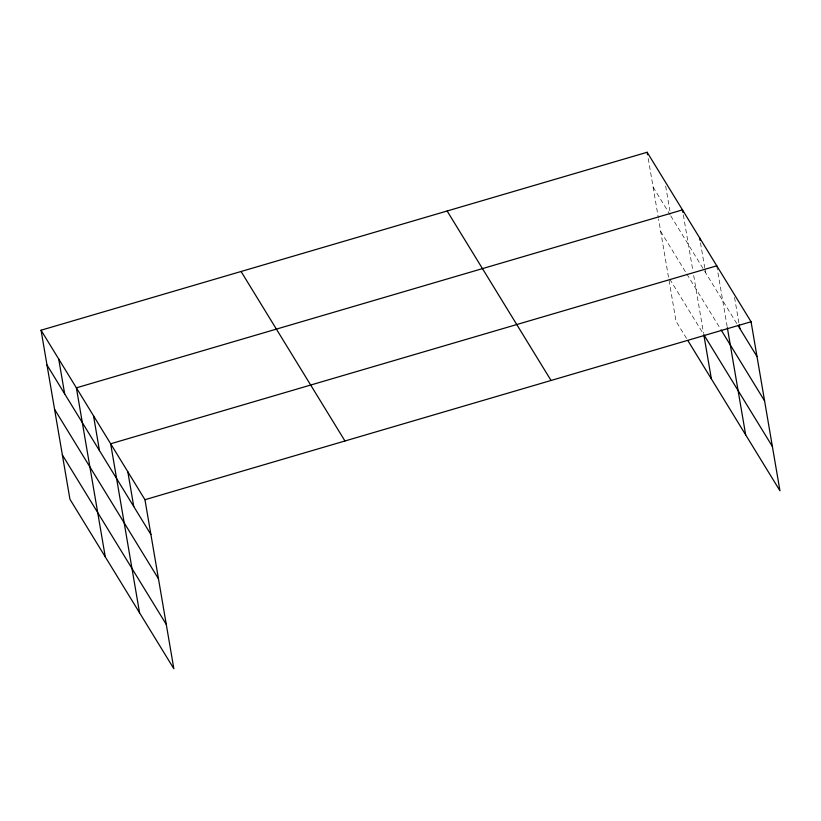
<?xml version="1.0" encoding="UTF-8"?>
<svg xmlns="http://www.w3.org/2000/svg" width="821" height="821" viewBox="0 0 821 821"><rect width="100%" height="100%" fill="white"/><g stroke="black" fill="none" stroke-linecap="round" stroke-linejoin="round"><path stroke-width="0.62" stroke-dasharray="4.11 3.08" d="M653.106 187.075L670.11 214.825M670.767 215.892L737.227 324.285M660.679 231.368L686.192 272.983M686.838 274.05L720.397 328.79M669.782 279.14L703.145 333.562M686.51 338.375L676.042 321.298L658.575 219.063M734.549 297.51L739.013 323.618M716.764 265.819L727.139 326.46M700.477 242.831L704.726 267.687M704.941 268.929L705.578 272.664M683.329 214.866L692.842 270.54M693.683 275.456L703.587 333.398M665.667 186.049L669.915 210.915M648.221 158.484L658.36 217.832"/><path stroke-width="1.23" d="M41.05 330.216L144.958 499.702L173.847 668.735L69.939 499.25L41.05 330.216L647.153 152.265L751.061 321.75L779.95 490.784L687.824 340.51M716.764 265.819L110.661 443.771L139.56 612.805M144.958 499.702L751.061 321.75M737.884 325.362L757.003 356.55M721.054 329.868L764.577 400.853M703.802 334.629L772.376 446.48M447.137 210.997L551.045 380.472M241.066 271.494L344.964 440.969M47.002 365.027L150.9 534.502M54.576 409.32L158.474 578.805M62.375 454.957L166.273 624.432M739.228 324.859L739.865 328.595M727.344 327.692L745.663 434.853M699.625 237.854L700.046 240.337M682.908 212.382L682.477 209.889L76.374 387.84L105.273 556.874M704.018 335.861L711.376 378.922M647.153 152.265L647.574 154.759M127.809 471.736L133.761 506.536M93.522 415.806L99.474 450.616M58.712 359.034L64.664 393.834"/></g></svg>
